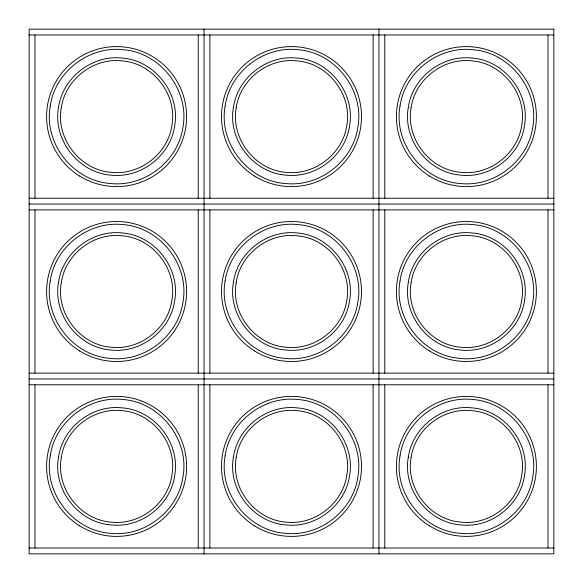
<?xml version="1.0" encoding="UTF-8"?>
<svg xmlns="http://www.w3.org/2000/svg" width="583" height="583" viewBox="0 0 583 583"><rect width="100%" height="100%" fill="white"/><g stroke="black" fill="none" stroke-linecap="round" stroke-linejoin="round"><path stroke-width="0.87" d="M29.15 34.98L553.85 34.98M29.15 198.22L553.85 198.22M29.15 204.05L553.85 204.05M29.15 209.88L553.85 209.88M29.15 373.12L553.85 373.12M29.15 378.95L553.85 378.95M29.15 384.78L553.85 384.78M29.15 548.02L553.85 548.02M548.02 34.98L548.02 198.22M548.02 209.88L548.02 373.12M548.02 384.78L548.02 548.02M384.78 34.98L384.78 198.22M384.78 209.88L384.78 373.12M384.78 384.78L384.78 548.02M378.95 29.15L378.95 553.85M373.12 34.98L373.12 198.22M373.12 209.88L373.12 373.12M373.12 384.78L373.12 548.02M209.88 34.98L209.88 198.22M209.88 209.88L209.88 373.12M209.88 384.78L209.88 548.02M204.05 29.15L204.05 553.85M198.22 34.98L198.22 198.22M198.22 209.88L198.22 373.12M198.22 384.78L198.22 548.02M34.98 34.98L34.98 198.22M34.98 209.88L34.98 373.12M34.98 384.78L34.98 548.02M50.233 106.091C43.485 142.959 72.89 180.861 110.274 183.499C144.446 187.376 178.23 161.17 182.967 127.109C189.715 90.241 160.31 52.339 122.926 49.701C88.754 45.824 54.97 72.03 50.233 106.091M58.526 107.403C52.623 139.665 78.355 172.83 111.069 175.133C140.962 178.529 170.528 155.603 174.674 125.797C180.577 93.535 154.845 60.37 122.131 58.067C92.238 54.671 62.672 77.597 58.526 107.403M61.295 107.84C55.669 138.565 80.177 170.156 111.331 172.349C139.803 175.585 167.962 153.744 171.905 125.36C177.531 94.635 153.023 63.044 121.869 60.851C93.397 57.615 65.238 79.456 61.295 107.84M50.233 280.991C43.485 317.859 72.89 355.761 110.274 358.399C144.446 362.276 178.23 336.07 182.967 302.009C189.715 265.141 160.31 227.239 122.926 224.601C88.754 220.724 54.97 246.93 50.233 280.991M58.526 282.303C52.623 314.565 78.355 347.73 111.069 350.033C140.962 353.429 170.528 330.503 174.674 300.697C180.577 268.435 154.845 235.27 122.131 232.967C92.238 229.571 62.672 252.497 58.526 282.303M61.295 282.74C55.669 313.465 80.177 345.056 111.331 347.249C139.803 350.485 167.962 328.644 171.905 300.26C177.531 269.535 153.023 237.944 121.869 235.751C93.397 232.515 65.238 254.356 61.295 282.74M50.233 455.891C43.485 492.759 72.89 530.661 110.274 533.299C144.446 537.176 178.23 510.97 182.967 476.909C189.715 440.041 160.31 402.139 122.926 399.501C88.754 395.624 54.97 421.83 50.233 455.891M58.526 457.203C52.623 489.465 78.355 522.63 111.069 524.933C140.962 528.329 170.528 505.403 174.674 475.597C180.577 443.335 154.845 410.17 122.131 407.867C92.238 404.471 62.672 427.397 58.526 457.203M61.295 457.64C55.669 488.365 80.177 519.956 111.331 522.149C139.803 525.385 167.962 503.544 171.905 475.16C177.531 444.435 153.023 412.844 121.869 410.651C93.397 407.415 65.238 429.256 61.295 457.64M225.133 106.091C218.385 142.959 247.79 180.861 285.174 183.499C319.346 187.376 353.13 161.17 357.867 127.109C364.615 90.241 335.21 52.339 297.826 49.701C263.654 45.824 229.87 72.03 225.133 106.091M233.426 107.403C227.523 139.665 253.255 172.83 285.969 175.133C315.862 178.529 345.428 155.603 349.574 125.797C355.477 93.535 329.745 60.37 297.031 58.067C267.138 54.671 237.572 77.597 233.426 107.403M236.195 107.84C230.569 138.565 255.077 170.156 286.231 172.349C314.703 175.585 342.862 153.744 346.805 125.36C352.431 94.635 327.923 63.044 296.769 60.851C268.297 57.615 240.138 79.456 236.195 107.84M225.133 280.991C218.385 317.859 247.79 355.761 285.174 358.399C319.346 362.276 353.13 336.07 357.867 302.009C364.615 265.141 335.21 227.239 297.826 224.601C263.654 220.724 229.87 246.93 225.133 280.991M233.426 282.303C227.523 314.565 253.255 347.73 285.969 350.033C315.862 353.429 345.428 330.503 349.574 300.697C355.477 268.435 329.745 235.27 297.031 232.967C267.138 229.571 237.572 252.497 233.426 282.303M236.195 282.74C230.569 313.465 255.077 345.056 286.231 347.249C314.703 350.485 342.862 328.644 346.805 300.26C352.431 269.535 327.923 237.944 296.769 235.751C268.297 232.515 240.138 254.356 236.195 282.74M225.133 455.891C218.385 492.759 247.79 530.661 285.174 533.299C319.346 537.176 353.13 510.97 357.867 476.909C364.615 440.041 335.21 402.139 297.826 399.501C263.654 395.624 229.87 421.83 225.133 455.891M233.426 457.203C227.523 489.465 253.255 522.63 285.969 524.933C315.862 528.329 345.428 505.403 349.574 475.597C355.477 443.335 329.745 410.17 297.031 407.867C267.138 404.471 237.572 427.397 233.426 457.203M236.195 457.64C230.569 488.365 255.077 519.956 286.231 522.149C314.703 525.385 342.862 503.544 346.805 475.16C352.431 444.435 327.923 412.844 296.769 410.651C268.297 407.415 240.138 429.256 236.195 457.64M400.033 106.091C393.285 142.959 422.69 180.861 460.074 183.499C494.246 187.376 528.03 161.17 532.767 127.109C539.515 90.241 510.11 52.339 472.726 49.701C438.554 45.824 404.77 72.03 400.033 106.091M408.326 107.403C402.423 139.665 428.155 172.83 460.869 175.133C490.762 178.529 520.327 155.603 524.474 125.797C530.377 93.535 504.645 60.37 471.931 58.067C442.038 54.671 412.473 77.597 408.326 107.403M411.095 107.84C405.469 138.565 429.977 170.156 461.131 172.349C489.603 175.585 517.762 153.744 521.705 125.36C527.331 94.635 502.823 63.044 471.669 60.851C443.197 57.615 415.038 79.456 411.095 107.84M400.033 280.991C393.285 317.859 422.69 355.761 460.074 358.399C494.246 362.276 528.03 336.07 532.767 302.009C539.515 265.141 510.11 227.239 472.726 224.601C438.554 220.724 404.77 246.93 400.033 280.991M408.326 282.303C402.423 314.565 428.155 347.73 460.869 350.033C490.762 353.429 520.327 330.503 524.474 300.697C530.377 268.435 504.645 235.27 471.931 232.967C442.038 229.571 412.473 252.497 408.326 282.303M411.095 282.74C405.469 313.465 429.977 345.056 461.131 347.249C489.603 350.485 517.762 328.644 521.705 300.26C527.331 269.535 502.823 237.944 471.669 235.751C443.197 232.515 415.038 254.356 411.095 282.74M400.033 455.891C393.285 492.759 422.69 530.661 460.074 533.299C494.246 537.176 528.03 510.97 532.767 476.909C539.515 440.041 510.11 402.139 472.726 399.501C438.554 395.624 404.77 421.83 400.033 455.891M408.326 457.203C402.423 489.465 428.155 522.63 460.869 524.933C490.762 528.329 520.327 505.403 524.474 475.597C530.377 443.335 504.645 410.17 471.931 407.867C442.038 404.471 412.473 427.397 408.326 457.203M411.095 457.64C405.469 488.365 429.977 519.956 461.131 522.149C489.603 525.385 517.762 503.544 521.705 475.16C527.331 444.435 502.823 412.844 471.669 410.651C443.197 407.415 415.038 429.256 411.095 457.64M553.85 29.15L29.15 29.15L29.15 553.85L553.85 553.85L553.85 29.15M429.518 176.088A69.996 69.996 0 0 0 536.36 118.801A69.996 69.996 0 0 0 433.322 54.911A69.996 69.996 0 0 0 429.518 176.088M254.618 176.088A69.996 69.996 0 0 0 361.46 118.801A69.996 69.996 0 0 0 258.422 54.911A69.996 69.996 0 0 0 254.618 176.088M79.718 176.088A69.996 69.996 0 0 0 186.56 118.801A69.996 69.996 0 0 0 83.522 54.911A69.996 69.996 0 0 0 79.718 176.088M429.518 350.988A69.996 69.996 0 0 0 536.36 293.701A69.996 69.996 0 0 0 433.322 229.811A69.996 69.996 0 0 0 429.518 350.988M254.618 350.988A69.996 69.996 0 0 0 361.46 293.701A69.996 69.996 0 0 0 258.422 229.811A69.996 69.996 0 0 0 254.618 350.988M79.718 350.988A69.996 69.996 0 0 0 186.56 293.701A69.996 69.996 0 0 0 83.522 229.811A69.996 69.996 0 0 0 79.718 350.988M429.518 525.888A69.996 69.996 0 0 0 536.36 468.601A69.996 69.996 0 0 0 433.322 404.711A69.996 69.996 0 0 0 429.518 525.888M254.618 525.888A69.996 69.996 0 0 0 361.46 468.601A69.996 69.996 0 0 0 258.422 404.711A69.996 69.996 0 0 0 254.618 525.888M79.718 525.888A69.996 69.996 0 0 0 186.56 468.601A69.996 69.996 0 0 0 83.522 404.711A69.996 69.996 0 0 0 79.718 525.888"/></g></svg>
